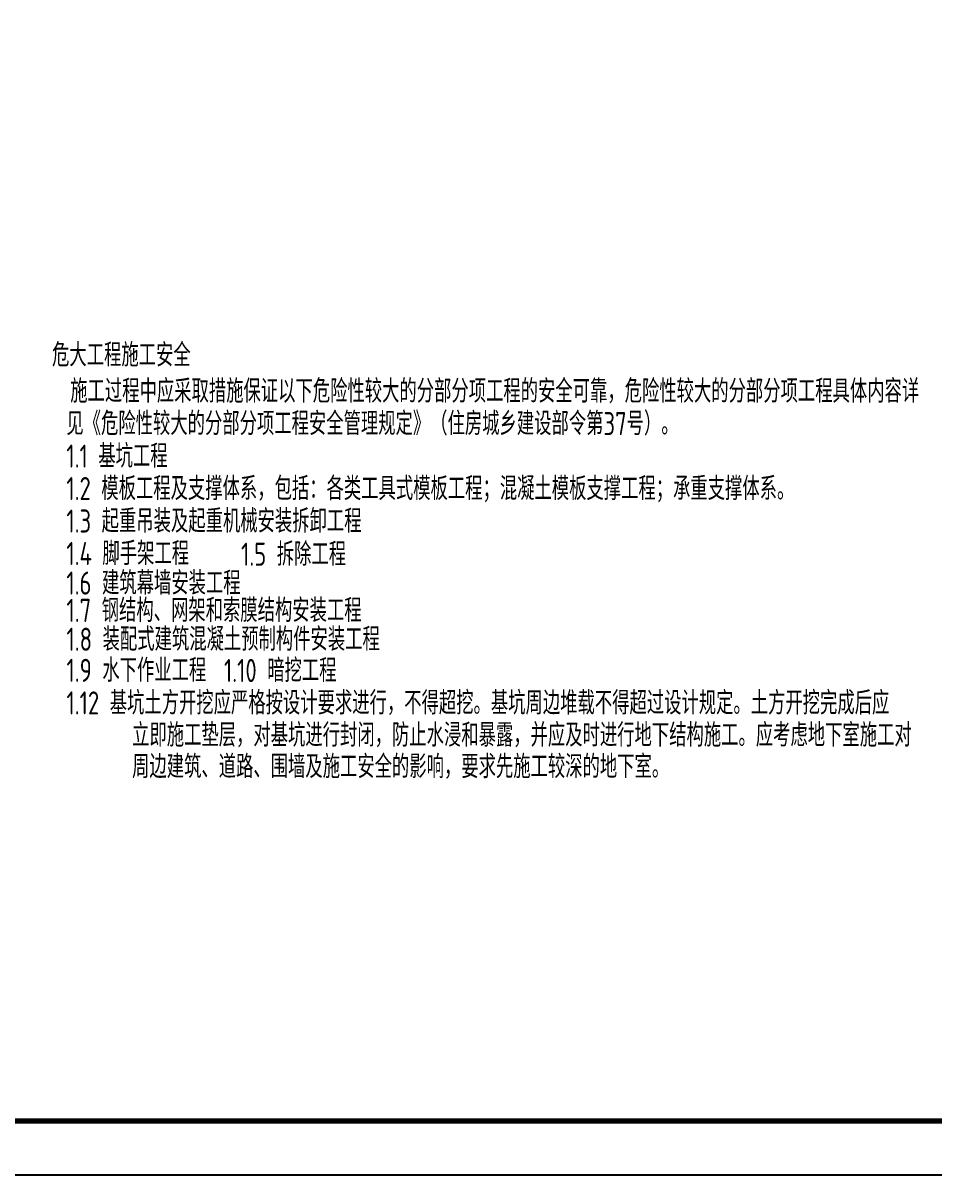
# Model space of a CAD drawing. Extents: x 169490 to 7584583, y -2399407 to 1374371.
# Drawn here: x 385692 to 402556, y 795791 to 817122 of the extents above; entities that cross this region are included whole.
import ezdxf

# ---------------------------------------------------------------- set-up
doc = ezdxf.new("R2010")
doc.units = 0
doc.header["$LTSCALE"] = 100
doc.linetypes.add('D3轴线点划线', pattern=[18.5, 12, -3, 0.5, -3])
doc.layers.get('0').update_dxf_attribs({"linetype": 'CONTINUOUS'})
for name, color, linetype in [('bangtu$0$TEXT', 7, 'CONTINUOUS'), ('C-DOTE', 8, 'D3轴线点划线'), ('S-BEAM-LINE1', 4, 'CONTINUOUS'), ('图框', 140, 'CONTINUOUS')]:
    doc.layers.add(name, color=color, linetype=linetype)
doc.layers.add('承台', color=32, linetype='CONTINUOUS', lineweight=35)
doc.styles.add('bangtu$0$FSJ', font='tssdeng.shx', dxfattribs={"width": 0.7, "bigfont": 'hztxt.shx'})

# ---------------------------------------------------------------- blocks, each defined once
blk = doc.blocks.new('A$C0A6B0543')
at = {"layer": 'bangtu$0$TEXT', "style": 'bangtu$0$FSJ', "width": 0.75}
for s, p in [('危大工程施工安全', (-19, 7186)), ('施工过程中应采取措施保证以下危险性较大的分部分项工程的安全可靠，危险性较大的分部分项工程具体内容详', (296, 6560)), ('见《危险性较大的分部分项工程安全管理规定》（住房城乡建设部令第37号）。 ', (229, 5998)), ('1.1 基坑工程', (229, 5435)), ('1.2 模板工程及支撑体系，包括：各类工具式模板工程；混凝土模板支撑工程；承重支撑体系。 ', (229, 4873)), ('1.3 起重吊装及起重机械安装拆卸工程', (229, 4310)), ('1.4 脚手架工程', (229, 3748)), ('1.5 拆除工程 ', (3254, 3736)), ('1.6 建筑幕墙安装工程', (229, 3236)), ('1.7 钢结构、网架和索膜结构安装工程', (231, 2763)), ('1.8 装配式建筑混凝土预制构件安装工程', (231, 2263)), ('1.9 水下作业工程', (231, 1725)), ('1.10 暗挖工程', (2958, 1722)), ('1.12 基坑土方开挖应严格按设计要求进行，不得超挖。基坑周边堆载不得超过设计规定。土方开挖完成后应', (231, 1160)), ('立即施工垫层，对基坑进行封闭，防止水浸和暴露，并应及时进行地下结构施工。应考虑地下室施工对', (1367, 603)), ('周边建筑、道路、围墙及施工安全的影响，要求先施工较深的地下室。', (1367, 57))]:
    blk.add_text(s, height=400, dxfattribs=at).set_placement(p)
blk = doc.blocks.new('A$C1086545C')
at = {"layer": 'S-BEAM-LINE1', "ltscale": 10}
blk.add_blockref('A$C0A6B0543', (0, 0), dxfattribs=at)
blk = doc.blocks.new('A$C3EFE1363')
at = {"layer": '承台', "ltscale": 10}
blk.add_blockref('A$C1086545C', (0, 0), dxfattribs=at)

msp = doc.modelspace()

# ---------------------------------------------------------------- linework, layer by layer
at = {"ltscale": 10}
msp.add_lwpolyline([(406537, 854191.4), (311932.1, 854191.4), (311932.1, 796791.4), (406537, 796791.4)], close=True, dxfattribs=at)
at = {"layer": '图框'}
msp.add_lwpolyline([(309432.1, 795791.4), (414532.1, 795791.4), (414532.1, 855191.4), (309432.1, 855191.4)], close=True, dxfattribs=at)
at = {"layer": '图框', "const_width": 100}
msp.add_lwpolyline([(311932.1, 796791.4), (413532.1, 796791.4), (413532.1, 854191.4), (311932.1, 854191.4)], close=True, dxfattribs=at)

# ---------------------------------------------------------------- block references
at = {"layer": 'C-DOTE', "ltscale": 10, "xscale": 1.0692, "yscale": 1.0692, "zscale": 1.0692}
msp.add_blockref('A$C3EFE1363', (386249, 803077.9), dxfattribs=at)

doc.saveas('drawing.dxf')
